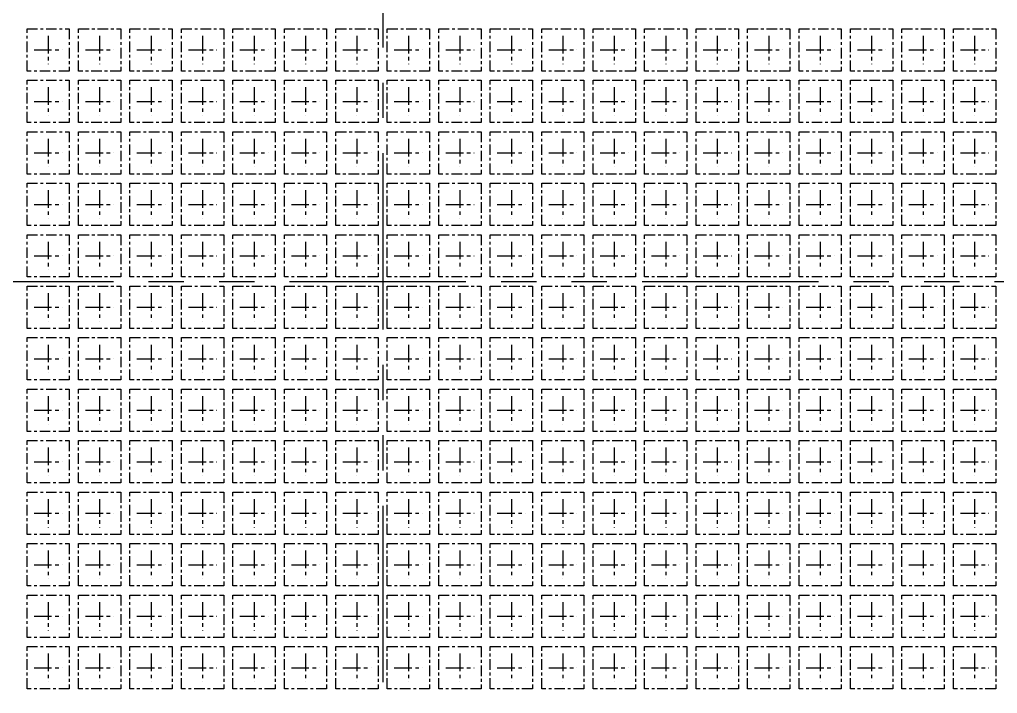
# Model space of a CAD drawing. Extents: x -116 to -15, y -123 to -4.
# Drawn here: x -75.45 to -40.78, y -59.65 to -35.76 of the extents above; entities that cross this region are included whole.
import ezdxf

# ---------------------------------------------------------------- set-up
doc = ezdxf.new("R2010")
doc.units = 0
doc.header["$MEASUREMENT"] = 0
doc.linetypes.add('CENTER', pattern=[2, 1.25, -0.25, 0.25, -0.25])
doc.linetypes.add('PHANTOM2', pattern=[1.25, 0.625, -0.125, 0.125, -0.125, 0.125, -0.125])
doc.layers.add('1D', color=4, linetype='CONTINUOUS')

msp = doc.modelspace()

# ---------------------------------------------------------------- linework, layer by layer
at = {"layer": '1D', "linetype": 'PHANTOM2', "ltscale": 10}
for p, q in [((-62.574, -15.5), (-62.574, -74.6)), ((-90.874, -45.05), (-34.274, -45.05))]:
    msp.add_line(p, q, dxfattribs=at)
at = {"layer": '1D', "linetype": 'CENTER', "ltscale": 0.5}
for p, q in [((-74.436, -36.337), (-74.436, -37.339)), ((-72.611, -36.337), (-72.611, -37.339)), ((-70.786, -36.337), (-70.786, -37.339)), ((-68.961, -36.337), (-68.961, -37.339)), ((-67.136, -36.337), (-67.136, -37.339)), ((-65.311, -36.337), (-65.311, -37.339)), ((-63.486, -36.337), (-63.486, -37.339)), ((-61.661, -36.337), (-61.661, -37.339)), ((-59.836, -36.337), (-59.836, -37.339)), ((-58.011, -36.337), (-58.011, -37.339)), ((-56.186, -36.337), (-56.186, -37.339)), ((-54.361, -36.337), (-54.361, -37.339)), ((-52.536, -36.337), (-52.536, -37.339)), ((-50.711, -36.337), (-50.711, -37.339)), ((-48.886, -36.337), (-48.886, -37.339)), ((-47.061, -36.337), (-47.061, -37.339)), ((-45.236, -36.337), (-45.236, -37.339)), ((-43.411, -36.337), (-43.411, -37.339)), ((-41.586, -36.337), (-41.586, -37.339)), ((-74.937, -36.838), (-73.935, -36.838)), ((-73.112, -36.838), (-72.11, -36.838)), ((-71.287, -36.838), (-70.285, -36.838)), ((-69.462, -36.838), (-68.46, -36.838)), ((-67.637, -36.838), (-66.635, -36.838)), ((-65.812, -36.838), (-64.81, -36.838)), ((-63.987, -36.838), (-62.985, -36.838)), ((-62.162, -36.838), (-61.16, -36.838)), ((-60.337, -36.838), (-59.335, -36.838)), ((-58.512, -36.838), (-57.51, -36.838)), ((-56.687, -36.838), (-55.685, -36.838)), ((-54.862, -36.838), (-53.86, -36.838)), ((-53.037, -36.838), (-52.035, -36.838)), ((-51.212, -36.838), (-50.21, -36.838)), ((-49.387, -36.838), (-48.385, -36.838)), ((-47.562, -36.838), (-46.56, -36.838)), ((-45.737, -36.838), (-44.735, -36.838)), ((-43.912, -36.838), (-42.91, -36.838)), ((-42.087, -36.838), (-41.085, -36.838)), ((-74.436, -38.162), (-74.436, -39.164)), ((-72.611, -38.162), (-72.611, -39.164)), ((-70.786, -38.162), (-70.786, -39.164)), ((-68.961, -38.162), (-68.961, -39.164)), ((-67.136, -38.162), (-67.136, -39.164)), ((-65.311, -38.162), (-65.311, -39.164)), ((-63.486, -38.162), (-63.486, -39.164)), ((-61.661, -38.162), (-61.661, -39.164)), ((-59.836, -38.162), (-59.836, -39.164)), ((-58.011, -38.162), (-58.011, -39.164)), ((-56.186, -38.162), (-56.186, -39.164)), ((-54.361, -38.162), (-54.361, -39.164)), ((-52.536, -38.162), (-52.536, -39.164)), ((-50.711, -38.162), (-50.711, -39.164)), ((-48.886, -38.162), (-48.886, -39.164)), ((-47.061, -38.162), (-47.061, -39.164)), ((-45.236, -38.162), (-45.236, -39.164)), ((-43.411, -38.162), (-43.411, -39.164)), ((-41.586, -38.162), (-41.586, -39.164)), ((-74.937, -38.663), (-73.935, -38.663)), ((-73.112, -38.663), (-72.11, -38.663)), ((-71.287, -38.663), (-70.285, -38.663)), ((-69.462, -38.663), (-68.46, -38.663)), ((-67.637, -38.663), (-66.635, -38.663)), ((-65.812, -38.663), (-64.81, -38.663)), ((-63.987, -38.663), (-62.985, -38.663)), ((-62.162, -38.663), (-61.16, -38.663)), ((-60.337, -38.663), (-59.335, -38.663)), ((-58.512, -38.663), (-57.51, -38.663)), ((-56.687, -38.663), (-55.685, -38.663)), ((-54.862, -38.663), (-53.86, -38.663)), ((-53.037, -38.663), (-52.035, -38.663)), ((-51.212, -38.663), (-50.21, -38.663)), ((-49.387, -38.663), (-48.385, -38.663)), ((-47.562, -38.663), (-46.56, -38.663)), ((-45.737, -38.663), (-44.735, -38.663)), ((-43.912, -38.663), (-42.91, -38.663)), ((-42.087, -38.663), (-41.085, -38.663)), ((-74.436, -39.987), (-74.436, -40.989)), ((-72.611, -39.987), (-72.611, -40.989)), ((-70.786, -39.987), (-70.786, -40.989)), ((-68.961, -39.987), (-68.961, -40.989)), ((-67.136, -39.987), (-67.136, -40.989)), ((-65.311, -39.987), (-65.311, -40.989)), ((-63.486, -39.987), (-63.486, -40.989)), ((-61.661, -39.987), (-61.661, -40.989)), ((-59.836, -39.987), (-59.836, -40.989)), ((-58.011, -39.987), (-58.011, -40.989)), ((-56.186, -39.987), (-56.186, -40.989)), ((-54.361, -39.987), (-54.361, -40.989)), ((-52.536, -39.987), (-52.536, -40.989)), ((-50.711, -39.987), (-50.711, -40.989)), ((-48.886, -39.987), (-48.886, -40.989)), ((-47.061, -39.987), (-47.061, -40.989)), ((-45.236, -39.987), (-45.236, -40.989)), ((-43.411, -39.987), (-43.411, -40.989)), ((-41.586, -39.987), (-41.586, -40.989)), ((-74.937, -40.488), (-73.935, -40.488)), ((-73.112, -40.488), (-72.11, -40.488)), ((-71.287, -40.488), (-70.285, -40.488)), ((-69.462, -40.488), (-68.46, -40.488)), ((-67.637, -40.488), (-66.635, -40.488)), ((-65.812, -40.488), (-64.81, -40.488)), ((-63.987, -40.488), (-62.985, -40.488)), ((-62.162, -40.488), (-61.16, -40.488)), ((-60.337, -40.488), (-59.335, -40.488)), ((-58.512, -40.488), (-57.51, -40.488)), ((-56.687, -40.488), (-55.685, -40.488)), ((-54.862, -40.488), (-53.86, -40.488)), ((-53.037, -40.488), (-52.035, -40.488)), ((-51.212, -40.488), (-50.21, -40.488)), ((-49.387, -40.488), (-48.385, -40.488)), ((-47.562, -40.488), (-46.56, -40.488)), ((-45.737, -40.488), (-44.735, -40.488)), ((-43.912, -40.488), (-42.91, -40.488)), ((-42.087, -40.488), (-41.085, -40.488)), ((-74.436, -41.812), (-74.436, -42.814)), ((-72.611, -41.812), (-72.611, -42.814)), ((-70.786, -41.812), (-70.786, -42.814)), ((-68.961, -41.812), (-68.961, -42.814)), ((-67.136, -41.812), (-67.136, -42.814)), ((-65.311, -41.812), (-65.311, -42.814)), ((-63.486, -41.812), (-63.486, -42.814)), ((-61.661, -41.812), (-61.661, -42.814)), ((-59.836, -41.812), (-59.836, -42.814)), ((-58.011, -41.812), (-58.011, -42.814)), ((-56.186, -41.812), (-56.186, -42.814)), ((-54.361, -41.812), (-54.361, -42.814)), ((-52.536, -41.812), (-52.536, -42.814)), ((-50.711, -41.812), (-50.711, -42.814)), ((-48.886, -41.812), (-48.886, -42.814)), ((-47.061, -41.812), (-47.061, -42.814)), ((-45.236, -41.812), (-45.236, -42.814)), ((-43.411, -41.812), (-43.411, -42.814)), ((-41.586, -41.812), (-41.586, -42.814)), ((-74.937, -42.313), (-73.935, -42.313)), ((-73.112, -42.313), (-72.11, -42.313)), ((-71.287, -42.313), (-70.285, -42.313)), ((-69.462, -42.313), (-68.46, -42.313)), ((-67.637, -42.313), (-66.635, -42.313)), ((-65.812, -42.313), (-64.81, -42.313)), ((-63.987, -42.313), (-62.985, -42.313)), ((-62.162, -42.313), (-61.16, -42.313)), ((-60.337, -42.313), (-59.335, -42.313)), ((-58.512, -42.313), (-57.51, -42.313)), ((-56.687, -42.313), (-55.685, -42.313)), ((-54.862, -42.313), (-53.86, -42.313)), ((-53.037, -42.313), (-52.035, -42.313)), ((-51.212, -42.313), (-50.21, -42.313)), ((-49.387, -42.313), (-48.385, -42.313)), ((-47.562, -42.313), (-46.56, -42.313)), ((-45.737, -42.313), (-44.735, -42.313)), ((-43.912, -42.313), (-42.91, -42.313)), ((-42.087, -42.313), (-41.085, -42.313)), ((-74.436, -43.637), (-74.436, -44.639)), ((-72.611, -43.637), (-72.611, -44.639)), ((-70.786, -43.637), (-70.786, -44.639)), ((-68.961, -43.637), (-68.961, -44.639)), ((-67.136, -43.637), (-67.136, -44.639)), ((-65.311, -43.637), (-65.311, -44.639)), ((-63.486, -43.637), (-63.486, -44.639)), ((-61.661, -43.637), (-61.661, -44.639)), ((-59.836, -43.637), (-59.836, -44.639)), ((-58.011, -43.637), (-58.011, -44.639)), ((-56.186, -43.637), (-56.186, -44.639)), ((-54.361, -43.637), (-54.361, -44.639)), ((-52.536, -43.637), (-52.536, -44.639)), ((-50.711, -43.637), (-50.711, -44.639)), ((-48.886, -43.637), (-48.886, -44.639)), ((-47.061, -43.637), (-47.061, -44.639)), ((-45.236, -43.637), (-45.236, -44.639)), ((-43.411, -43.637), (-43.411, -44.639)), ((-41.586, -43.637), (-41.586, -44.639)), ((-74.937, -44.138), (-73.935, -44.138)), ((-73.112, -44.138), (-72.11, -44.138)), ((-71.287, -44.138), (-70.285, -44.138)), ((-69.462, -44.138), (-68.46, -44.138)), ((-67.637, -44.138), (-66.635, -44.138)), ((-65.812, -44.138), (-64.81, -44.138)), ((-63.987, -44.138), (-62.985, -44.138)), ((-62.162, -44.138), (-61.16, -44.138)), ((-60.337, -44.138), (-59.335, -44.138)), ((-58.512, -44.138), (-57.51, -44.138)), ((-56.687, -44.138), (-55.685, -44.138)), ((-54.862, -44.138), (-53.86, -44.138)), ((-53.037, -44.138), (-52.035, -44.138)), ((-51.212, -44.138), (-50.21, -44.138)), ((-49.387, -44.138), (-48.385, -44.138)), ((-47.562, -44.138), (-46.56, -44.138)), ((-45.737, -44.138), (-44.735, -44.138)), ((-43.912, -44.138), (-42.91, -44.138)), ((-42.087, -44.138), (-41.085, -44.138)), ((-74.436, -45.462), (-74.436, -46.464)), ((-72.611, -45.462), (-72.611, -46.464)), ((-70.786, -45.462), (-70.786, -46.464)), ((-68.961, -45.462), (-68.961, -46.464)), ((-67.136, -45.462), (-67.136, -46.464)), ((-65.311, -45.462), (-65.311, -46.464)), ((-63.486, -45.462), (-63.486, -46.464)), ((-61.661, -45.462), (-61.661, -46.464)), ((-59.836, -45.462), (-59.836, -46.464)), ((-58.011, -45.462), (-58.011, -46.464)), ((-56.186, -45.462), (-56.186, -46.464)), ((-54.361, -45.462), (-54.361, -46.464)), ((-52.536, -45.462), (-52.536, -46.464)), ((-50.711, -45.462), (-50.711, -46.464)), ((-48.886, -45.462), (-48.886, -46.464)), ((-47.061, -45.462), (-47.061, -46.464)), ((-45.236, -45.462), (-45.236, -46.464)), ((-43.411, -45.462), (-43.411, -46.464)), ((-41.586, -45.462), (-41.586, -46.464)), ((-74.937, -45.963), (-73.935, -45.963)), ((-73.112, -45.963), (-72.11, -45.963)), ((-71.287, -45.963), (-70.285, -45.963)), ((-69.462, -45.963), (-68.46, -45.963)), ((-67.637, -45.963), (-66.635, -45.963)), ((-65.812, -45.963), (-64.81, -45.963)), ((-63.987, -45.963), (-62.985, -45.963)), ((-62.162, -45.963), (-61.16, -45.963)), ((-60.337, -45.963), (-59.335, -45.963)), ((-58.512, -45.963), (-57.51, -45.963)), ((-56.687, -45.963), (-55.685, -45.963)), ((-54.862, -45.963), (-53.86, -45.963)), ((-53.037, -45.963), (-52.035, -45.963)), ((-51.212, -45.963), (-50.21, -45.963)), ((-49.387, -45.963), (-48.385, -45.963)), ((-47.562, -45.963), (-46.56, -45.963)), ((-45.737, -45.963), (-44.735, -45.963)), ((-43.912, -45.963), (-42.91, -45.963)), ((-42.087, -45.963), (-41.085, -45.963)), ((-74.436, -47.287), (-74.436, -48.289)), ((-72.611, -47.287), (-72.611, -48.289)), ((-70.786, -47.287), (-70.786, -48.289)), ((-68.961, -47.287), (-68.961, -48.289)), ((-67.136, -47.287), (-67.136, -48.289)), ((-65.311, -47.287), (-65.311, -48.289)), ((-63.486, -47.287), (-63.486, -48.289)), ((-61.661, -47.287), (-61.661, -48.289)), ((-59.836, -47.287), (-59.836, -48.289)), ((-58.011, -47.287), (-58.011, -48.289)), ((-56.186, -47.287), (-56.186, -48.289)), ((-54.361, -47.287), (-54.361, -48.289)), ((-52.536, -47.287), (-52.536, -48.289)), ((-50.711, -47.287), (-50.711, -48.289)), ((-48.886, -47.287), (-48.886, -48.289)), ((-47.061, -47.287), (-47.061, -48.289)), ((-45.236, -47.287), (-45.236, -48.289)), ((-43.411, -47.287), (-43.411, -48.289)), ((-41.586, -47.287), (-41.586, -48.289)), ((-74.937, -47.788), (-73.935, -47.788)), ((-73.112, -47.788), (-72.11, -47.788)), ((-71.287, -47.788), (-70.285, -47.788)), ((-69.462, -47.788), (-68.46, -47.788)), ((-67.637, -47.788), (-66.635, -47.788)), ((-65.812, -47.788), (-64.81, -47.788)), ((-63.987, -47.788), (-62.985, -47.788)), ((-62.162, -47.788), (-61.16, -47.788)), ((-60.337, -47.788), (-59.335, -47.788)), ((-58.512, -47.788), (-57.51, -47.788)), ((-56.687, -47.788), (-55.685, -47.788)), ((-54.862, -47.788), (-53.86, -47.788)), ((-53.037, -47.788), (-52.035, -47.788)), ((-51.212, -47.788), (-50.21, -47.788)), ((-49.387, -47.788), (-48.385, -47.788)), ((-47.562, -47.788), (-46.56, -47.788)), ((-45.737, -47.788), (-44.735, -47.788)), ((-43.912, -47.788), (-42.91, -47.788)), ((-42.087, -47.788), (-41.085, -47.788)), ((-74.436, -49.112), (-74.436, -50.114)), ((-72.611, -49.112), (-72.611, -50.114)), ((-70.786, -49.112), (-70.786, -50.114)), ((-68.961, -49.112), (-68.961, -50.114)), ((-67.136, -49.112), (-67.136, -50.114)), ((-65.311, -49.112), (-65.311, -50.114)), ((-63.486, -49.112), (-63.486, -50.114)), ((-61.661, -49.112), (-61.661, -50.114)), ((-59.836, -49.112), (-59.836, -50.114)), ((-58.011, -49.112), (-58.011, -50.114)), ((-56.186, -49.112), (-56.186, -50.114)), ((-54.361, -49.112), (-54.361, -50.114)), ((-52.536, -49.112), (-52.536, -50.114)), ((-50.711, -49.112), (-50.711, -50.114)), ((-48.886, -49.112), (-48.886, -50.114)), ((-47.061, -49.112), (-47.061, -50.114)), ((-45.236, -49.112), (-45.236, -50.114)), ((-43.411, -49.112), (-43.411, -50.114)), ((-41.586, -49.112), (-41.586, -50.114)), ((-74.937, -49.613), (-73.935, -49.613)), ((-73.112, -49.613), (-72.11, -49.613)), ((-71.287, -49.613), (-70.285, -49.613)), ((-69.462, -49.613), (-68.46, -49.613)), ((-67.637, -49.613), (-66.635, -49.613)), ((-65.812, -49.613), (-64.81, -49.613)), ((-63.987, -49.613), (-62.985, -49.613)), ((-62.162, -49.613), (-61.16, -49.613)), ((-60.337, -49.613), (-59.335, -49.613)), ((-58.512, -49.613), (-57.51, -49.613)), ((-56.687, -49.613), (-55.685, -49.613)), ((-54.862, -49.613), (-53.86, -49.613)), ((-53.037, -49.613), (-52.035, -49.613)), ((-51.212, -49.613), (-50.21, -49.613)), ((-49.387, -49.613), (-48.385, -49.613)), ((-47.562, -49.613), (-46.56, -49.613)), ((-45.737, -49.613), (-44.735, -49.613)), ((-43.912, -49.613), (-42.91, -49.613)), ((-42.087, -49.613), (-41.085, -49.613)), ((-74.436, -50.937), (-74.436, -51.939)), ((-72.611, -50.937), (-72.611, -51.939)), ((-70.786, -50.937), (-70.786, -51.939)), ((-68.961, -50.937), (-68.961, -51.939)), ((-67.136, -50.937), (-67.136, -51.939)), ((-65.311, -50.937), (-65.311, -51.939)), ((-63.486, -50.937), (-63.486, -51.939)), ((-61.661, -50.937), (-61.661, -51.939)), ((-59.836, -50.937), (-59.836, -51.939)), ((-58.011, -50.937), (-58.011, -51.939)), ((-56.186, -50.937), (-56.186, -51.939)), ((-54.361, -50.937), (-54.361, -51.939)), ((-52.536, -50.937), (-52.536, -51.939)), ((-50.711, -50.937), (-50.711, -51.939)), ((-48.886, -50.937), (-48.886, -51.939)), ((-47.061, -50.937), (-47.061, -51.939)), ((-45.236, -50.937), (-45.236, -51.939)), ((-43.411, -50.937), (-43.411, -51.939)), ((-41.586, -50.937), (-41.586, -51.939)), ((-74.937, -51.438), (-73.935, -51.438)), ((-73.112, -51.438), (-72.11, -51.438)), ((-71.287, -51.438), (-70.285, -51.438)), ((-69.462, -51.438), (-68.46, -51.438)), ((-67.637, -51.438), (-66.635, -51.438)), ((-65.812, -51.438), (-64.81, -51.438)), ((-63.987, -51.438), (-62.985, -51.438)), ((-62.162, -51.438), (-61.16, -51.438)), ((-60.337, -51.438), (-59.335, -51.438)), ((-58.512, -51.438), (-57.51, -51.438)), ((-56.687, -51.438), (-55.685, -51.438)), ((-54.862, -51.438), (-53.86, -51.438)), ((-53.037, -51.438), (-52.035, -51.438)), ((-51.212, -51.438), (-50.21, -51.438)), ((-49.387, -51.438), (-48.385, -51.438)), ((-47.562, -51.438), (-46.56, -51.438)), ((-45.737, -51.438), (-44.735, -51.438)), ((-43.912, -51.438), (-42.91, -51.438)), ((-42.087, -51.438), (-41.085, -51.438)), ((-74.436, -52.762), (-74.436, -53.764)), ((-72.611, -52.762), (-72.611, -53.764)), ((-70.786, -52.762), (-70.786, -53.764)), ((-68.961, -52.762), (-68.961, -53.764)), ((-67.136, -52.762), (-67.136, -53.764)), ((-65.311, -52.762), (-65.311, -53.764)), ((-63.486, -52.762), (-63.486, -53.764)), ((-61.661, -52.762), (-61.661, -53.764)), ((-59.836, -52.762), (-59.836, -53.764)), ((-58.011, -52.762), (-58.011, -53.764)), ((-56.186, -52.762), (-56.186, -53.764)), ((-54.361, -52.762), (-54.361, -53.764)), ((-52.536, -52.762), (-52.536, -53.764)), ((-50.711, -52.762), (-50.711, -53.764)), ((-48.886, -52.762), (-48.886, -53.764)), ((-47.061, -52.762), (-47.061, -53.764)), ((-45.236, -52.762), (-45.236, -53.764)), ((-43.411, -52.762), (-43.411, -53.764)), ((-41.586, -52.762), (-41.586, -53.764)), ((-74.937, -53.263), (-73.935, -53.263)), ((-73.112, -53.263), (-72.11, -53.263)), ((-71.287, -53.263), (-70.285, -53.263)), ((-69.462, -53.263), (-68.46, -53.263)), ((-67.637, -53.263), (-66.635, -53.263)), ((-65.812, -53.263), (-64.81, -53.263)), ((-63.987, -53.263), (-62.985, -53.263)), ((-62.162, -53.263), (-61.16, -53.263)), ((-60.337, -53.263), (-59.335, -53.263)), ((-58.512, -53.263), (-57.51, -53.263)), ((-56.687, -53.263), (-55.685, -53.263)), ((-54.862, -53.263), (-53.86, -53.263)), ((-53.037, -53.263), (-52.035, -53.263)), ((-51.212, -53.263), (-50.21, -53.263)), ((-49.387, -53.263), (-48.385, -53.263)), ((-47.562, -53.263), (-46.56, -53.263)), ((-45.737, -53.263), (-44.735, -53.263)), ((-43.912, -53.263), (-42.91, -53.263)), ((-42.087, -53.263), (-41.085, -53.263)), ((-74.436, -54.587), (-74.436, -55.589)), ((-72.611, -54.587), (-72.611, -55.589)), ((-70.786, -54.587), (-70.786, -55.589)), ((-68.961, -54.587), (-68.961, -55.589)), ((-67.136, -54.587), (-67.136, -55.589)), ((-65.311, -54.587), (-65.311, -55.589)), ((-63.486, -54.587), (-63.486, -55.589)), ((-61.661, -54.587), (-61.661, -55.589)), ((-59.836, -54.587), (-59.836, -55.589)), ((-58.011, -54.587), (-58.011, -55.589)), ((-56.186, -54.587), (-56.186, -55.589)), ((-54.361, -54.587), (-54.361, -55.589)), ((-52.536, -54.587), (-52.536, -55.589)), ((-50.711, -54.587), (-50.711, -55.589)), ((-48.886, -54.587), (-48.886, -55.589)), ((-47.061, -54.587), (-47.061, -55.589)), ((-45.236, -54.587), (-45.236, -55.589)), ((-43.411, -54.587), (-43.411, -55.589)), ((-41.586, -54.587), (-41.586, -55.589)), ((-74.937, -55.088), (-73.935, -55.088)), ((-73.112, -55.088), (-72.11, -55.088)), ((-71.287, -55.088), (-70.285, -55.088)), ((-69.462, -55.088), (-68.46, -55.088)), ((-67.637, -55.088), (-66.635, -55.088)), ((-65.812, -55.088), (-64.81, -55.088)), ((-63.987, -55.088), (-62.985, -55.088)), ((-62.162, -55.088), (-61.16, -55.088)), ((-60.337, -55.088), (-59.335, -55.088)), ((-58.512, -55.088), (-57.51, -55.088)), ((-56.687, -55.088), (-55.685, -55.088)), ((-54.862, -55.088), (-53.86, -55.088)), ((-53.037, -55.088), (-52.035, -55.088)), ((-51.212, -55.088), (-50.21, -55.088)), ((-49.387, -55.088), (-48.385, -55.088)), ((-47.562, -55.088), (-46.56, -55.088)), ((-45.737, -55.088), (-44.735, -55.088)), ((-43.912, -55.088), (-42.91, -55.088)), ((-42.087, -55.088), (-41.085, -55.088)), ((-74.436, -56.412), (-74.436, -57.414)), ((-72.611, -56.412), (-72.611, -57.414)), ((-70.786, -56.412), (-70.786, -57.414)), ((-68.961, -56.412), (-68.961, -57.414)), ((-67.136, -56.412), (-67.136, -57.414)), ((-65.311, -56.412), (-65.311, -57.414)), ((-63.486, -56.412), (-63.486, -57.414)), ((-61.661, -56.412), (-61.661, -57.414)), ((-59.836, -56.412), (-59.836, -57.414)), ((-58.011, -56.412), (-58.011, -57.414)), ((-56.186, -56.412), (-56.186, -57.414)), ((-54.361, -56.412), (-54.361, -57.414)), ((-52.536, -56.412), (-52.536, -57.414)), ((-50.711, -56.412), (-50.711, -57.414)), ((-48.886, -56.412), (-48.886, -57.414)), ((-47.061, -56.412), (-47.061, -57.414)), ((-45.236, -56.412), (-45.236, -57.414)), ((-43.411, -56.412), (-43.411, -57.414)), ((-41.586, -56.412), (-41.586, -57.414)), ((-74.937, -56.913), (-73.935, -56.913)), ((-73.112, -56.913), (-72.11, -56.913)), ((-71.287, -56.913), (-70.285, -56.913)), ((-69.462, -56.913), (-68.46, -56.913)), ((-67.637, -56.913), (-66.635, -56.913)), ((-65.812, -56.913), (-64.81, -56.913)), ((-63.987, -56.913), (-62.985, -56.913)), ((-62.162, -56.913), (-61.16, -56.913)), ((-60.337, -56.913), (-59.335, -56.913)), ((-58.512, -56.913), (-57.51, -56.913)), ((-56.687, -56.913), (-55.685, -56.913)), ((-54.862, -56.913), (-53.86, -56.913)), ((-53.037, -56.913), (-52.035, -56.913)), ((-51.212, -56.913), (-50.21, -56.913)), ((-49.387, -56.913), (-48.385, -56.913)), ((-47.562, -56.913), (-46.56, -56.913)), ((-45.737, -56.913), (-44.735, -56.913)), ((-43.912, -56.913), (-42.91, -56.913)), ((-42.087, -56.913), (-41.085, -56.913)), ((-74.436, -58.237), (-74.436, -59.239)), ((-72.611, -58.237), (-72.611, -59.239)), ((-70.786, -58.237), (-70.786, -59.239)), ((-68.961, -58.237), (-68.961, -59.239)), ((-67.136, -58.237), (-67.136, -59.239)), ((-65.311, -58.237), (-65.311, -59.239)), ((-63.486, -58.237), (-63.486, -59.239)), ((-61.661, -58.237), (-61.661, -59.239)), ((-59.836, -58.237), (-59.836, -59.239)), ((-58.011, -58.237), (-58.011, -59.239)), ((-56.186, -58.237), (-56.186, -59.239)), ((-54.361, -58.237), (-54.361, -59.239)), ((-52.536, -58.237), (-52.536, -59.239)), ((-50.711, -58.237), (-50.711, -59.239)), ((-48.886, -58.237), (-48.886, -59.239)), ((-47.061, -58.237), (-47.061, -59.239)), ((-45.236, -58.237), (-45.236, -59.239)), ((-43.411, -58.237), (-43.411, -59.239)), ((-41.586, -58.237), (-41.586, -59.239)), ((-74.937, -58.738), (-73.935, -58.738)), ((-73.112, -58.738), (-72.11, -58.738)), ((-71.287, -58.738), (-70.285, -58.738)), ((-69.462, -58.738), (-68.46, -58.738)), ((-67.637, -58.738), (-66.635, -58.738)), ((-65.812, -58.738), (-64.81, -58.738)), ((-63.987, -58.738), (-62.985, -58.738)), ((-62.162, -58.738), (-61.16, -58.738)), ((-60.337, -58.738), (-59.335, -58.738)), ((-58.512, -58.738), (-57.51, -58.738)), ((-56.687, -58.738), (-55.685, -58.738)), ((-54.862, -58.738), (-53.86, -58.738)), ((-53.037, -58.738), (-52.035, -58.738)), ((-51.212, -58.738), (-50.21, -58.738)), ((-49.387, -58.738), (-48.385, -58.738)), ((-47.562, -58.738), (-46.56, -58.738)), ((-45.737, -58.738), (-44.735, -58.738)), ((-43.912, -58.738), (-42.91, -58.738)), ((-42.087, -58.738), (-41.085, -58.738))]:
    msp.add_line(p, q, dxfattribs=at)
at = {"layer": '1D', "color": 2, "linetype": 'CENTER', "ltscale": 0.3}
for points in [[(-75.186, -36.088), (-73.686, -36.088), (-73.686, -37.588), (-75.186, -37.588)], [(-73.361, -36.088), (-71.861, -36.088), (-71.861, -37.588), (-73.361, -37.588)], [(-71.536, -36.088), (-70.036, -36.088), (-70.036, -37.588), (-71.536, -37.588)], [(-69.711, -36.088), (-68.211, -36.088), (-68.211, -37.588), (-69.711, -37.588)], [(-67.886, -36.088), (-66.386, -36.088), (-66.386, -37.588), (-67.886, -37.588)], [(-66.061, -36.088), (-64.561, -36.088), (-64.561, -37.588), (-66.061, -37.588)], [(-64.236, -36.088), (-62.736, -36.088), (-62.736, -37.588), (-64.236, -37.588)], [(-62.411, -36.088), (-60.911, -36.088), (-60.911, -37.588), (-62.411, -37.588)], [(-60.586, -36.088), (-59.086, -36.088), (-59.086, -37.588), (-60.586, -37.588)], [(-58.761, -36.088), (-57.261, -36.088), (-57.261, -37.588), (-58.761, -37.588)], [(-56.936, -36.088), (-55.436, -36.088), (-55.436, -37.588), (-56.936, -37.588)], [(-55.111, -36.088), (-53.611, -36.088), (-53.611, -37.588), (-55.111, -37.588)], [(-53.286, -36.088), (-51.786, -36.088), (-51.786, -37.588), (-53.286, -37.588)], [(-51.461, -36.088), (-49.961, -36.088), (-49.961, -37.588), (-51.461, -37.588)], [(-49.636, -36.088), (-48.136, -36.088), (-48.136, -37.588), (-49.636, -37.588)], [(-47.811, -36.088), (-46.311, -36.088), (-46.311, -37.588), (-47.811, -37.588)], [(-45.986, -36.088), (-44.486, -36.088), (-44.486, -37.588), (-45.986, -37.588)], [(-44.161, -36.088), (-42.661, -36.088), (-42.661, -37.588), (-44.161, -37.588)], [(-42.336, -36.088), (-40.836, -36.088), (-40.836, -37.588), (-42.336, -37.588)], [(-75.186, -37.913), (-73.686, -37.913), (-73.686, -39.413), (-75.186, -39.413)], [(-73.361, -37.913), (-71.861, -37.913), (-71.861, -39.413), (-73.361, -39.413)], [(-71.536, -37.913), (-70.036, -37.913), (-70.036, -39.413), (-71.536, -39.413)], [(-69.711, -37.913), (-68.211, -37.913), (-68.211, -39.413), (-69.711, -39.413)], [(-67.886, -37.913), (-66.386, -37.913), (-66.386, -39.413), (-67.886, -39.413)], [(-66.061, -37.913), (-64.561, -37.913), (-64.561, -39.413), (-66.061, -39.413)], [(-64.236, -37.913), (-62.736, -37.913), (-62.736, -39.413), (-64.236, -39.413)], [(-62.411, -37.913), (-60.911, -37.913), (-60.911, -39.413), (-62.411, -39.413)], [(-60.586, -37.913), (-59.086, -37.913), (-59.086, -39.413), (-60.586, -39.413)], [(-58.761, -37.913), (-57.261, -37.913), (-57.261, -39.413), (-58.761, -39.413)], [(-56.936, -37.913), (-55.436, -37.913), (-55.436, -39.413), (-56.936, -39.413)], [(-55.111, -37.913), (-53.611, -37.913), (-53.611, -39.413), (-55.111, -39.413)], [(-53.286, -37.913), (-51.786, -37.913), (-51.786, -39.413), (-53.286, -39.413)], [(-51.461, -37.913), (-49.961, -37.913), (-49.961, -39.413), (-51.461, -39.413)], [(-49.636, -37.913), (-48.136, -37.913), (-48.136, -39.413), (-49.636, -39.413)], [(-47.811, -37.913), (-46.311, -37.913), (-46.311, -39.413), (-47.811, -39.413)], [(-45.986, -37.913), (-44.486, -37.913), (-44.486, -39.413), (-45.986, -39.413)], [(-44.161, -37.913), (-42.661, -37.913), (-42.661, -39.413), (-44.161, -39.413)], [(-42.336, -37.913), (-40.836, -37.913), (-40.836, -39.413), (-42.336, -39.413)], [(-75.186, -39.738), (-73.686, -39.738), (-73.686, -41.238), (-75.186, -41.238)], [(-73.361, -39.738), (-71.861, -39.738), (-71.861, -41.238), (-73.361, -41.238)], [(-71.536, -39.738), (-70.036, -39.738), (-70.036, -41.238), (-71.536, -41.238)], [(-69.711, -39.738), (-68.211, -39.738), (-68.211, -41.238), (-69.711, -41.238)], [(-67.886, -39.738), (-66.386, -39.738), (-66.386, -41.238), (-67.886, -41.238)], [(-66.061, -39.738), (-64.561, -39.738), (-64.561, -41.238), (-66.061, -41.238)], [(-64.236, -39.738), (-62.736, -39.738), (-62.736, -41.238), (-64.236, -41.238)], [(-62.411, -39.738), (-60.911, -39.738), (-60.911, -41.238), (-62.411, -41.238)], [(-60.586, -39.738), (-59.086, -39.738), (-59.086, -41.238), (-60.586, -41.238)], [(-58.761, -39.738), (-57.261, -39.738), (-57.261, -41.238), (-58.761, -41.238)], [(-56.936, -39.738), (-55.436, -39.738), (-55.436, -41.238), (-56.936, -41.238)], [(-55.111, -39.738), (-53.611, -39.738), (-53.611, -41.238), (-55.111, -41.238)], [(-53.286, -39.738), (-51.786, -39.738), (-51.786, -41.238), (-53.286, -41.238)], [(-51.461, -39.738), (-49.961, -39.738), (-49.961, -41.238), (-51.461, -41.238)], [(-49.636, -39.738), (-48.136, -39.738), (-48.136, -41.238), (-49.636, -41.238)], [(-47.811, -39.738), (-46.311, -39.738), (-46.311, -41.238), (-47.811, -41.238)], [(-45.986, -39.738), (-44.486, -39.738), (-44.486, -41.238), (-45.986, -41.238)], [(-44.161, -39.738), (-42.661, -39.738), (-42.661, -41.238), (-44.161, -41.238)], [(-42.336, -39.738), (-40.836, -39.738), (-40.836, -41.238), (-42.336, -41.238)], [(-75.186, -41.563), (-73.686, -41.563), (-73.686, -43.063), (-75.186, -43.063)], [(-73.361, -41.563), (-71.861, -41.563), (-71.861, -43.063), (-73.361, -43.063)], [(-71.536, -41.563), (-70.036, -41.563), (-70.036, -43.063), (-71.536, -43.063)], [(-69.711, -41.563), (-68.211, -41.563), (-68.211, -43.063), (-69.711, -43.063)], [(-67.886, -41.563), (-66.386, -41.563), (-66.386, -43.063), (-67.886, -43.063)], [(-66.061, -41.563), (-64.561, -41.563), (-64.561, -43.063), (-66.061, -43.063)], [(-64.236, -41.563), (-62.736, -41.563), (-62.736, -43.063), (-64.236, -43.063)], [(-62.411, -41.563), (-60.911, -41.563), (-60.911, -43.063), (-62.411, -43.063)], [(-60.586, -41.563), (-59.086, -41.563), (-59.086, -43.063), (-60.586, -43.063)], [(-58.761, -41.563), (-57.261, -41.563), (-57.261, -43.063), (-58.761, -43.063)], [(-56.936, -41.563), (-55.436, -41.563), (-55.436, -43.063), (-56.936, -43.063)], [(-55.111, -41.563), (-53.611, -41.563), (-53.611, -43.063), (-55.111, -43.063)], [(-53.286, -41.563), (-51.786, -41.563), (-51.786, -43.063), (-53.286, -43.063)], [(-51.461, -41.563), (-49.961, -41.563), (-49.961, -43.063), (-51.461, -43.063)], [(-49.636, -41.563), (-48.136, -41.563), (-48.136, -43.063), (-49.636, -43.063)], [(-47.811, -41.563), (-46.311, -41.563), (-46.311, -43.063), (-47.811, -43.063)], [(-45.986, -41.563), (-44.486, -41.563), (-44.486, -43.063), (-45.986, -43.063)], [(-44.161, -41.563), (-42.661, -41.563), (-42.661, -43.063), (-44.161, -43.063)], [(-42.336, -41.563), (-40.836, -41.563), (-40.836, -43.063), (-42.336, -43.063)], [(-75.186, -43.388), (-73.686, -43.388), (-73.686, -44.888), (-75.186, -44.888)], [(-73.361, -43.388), (-71.861, -43.388), (-71.861, -44.888), (-73.361, -44.888)], [(-71.536, -43.388), (-70.036, -43.388), (-70.036, -44.888), (-71.536, -44.888)], [(-69.711, -43.388), (-68.211, -43.388), (-68.211, -44.888), (-69.711, -44.888)], [(-67.886, -43.388), (-66.386, -43.388), (-66.386, -44.888), (-67.886, -44.888)], [(-66.061, -43.388), (-64.561, -43.388), (-64.561, -44.888), (-66.061, -44.888)], [(-64.236, -43.388), (-62.736, -43.388), (-62.736, -44.888), (-64.236, -44.888)], [(-62.411, -43.388), (-60.911, -43.388), (-60.911, -44.888), (-62.411, -44.888)], [(-60.586, -43.388), (-59.086, -43.388), (-59.086, -44.888), (-60.586, -44.888)], [(-58.761, -43.388), (-57.261, -43.388), (-57.261, -44.888), (-58.761, -44.888)], [(-56.936, -43.388), (-55.436, -43.388), (-55.436, -44.888), (-56.936, -44.888)], [(-55.111, -43.388), (-53.611, -43.388), (-53.611, -44.888), (-55.111, -44.888)], [(-53.286, -43.388), (-51.786, -43.388), (-51.786, -44.888), (-53.286, -44.888)], [(-51.461, -43.388), (-49.961, -43.388), (-49.961, -44.888), (-51.461, -44.888)], [(-49.636, -43.388), (-48.136, -43.388), (-48.136, -44.888), (-49.636, -44.888)], [(-47.811, -43.388), (-46.311, -43.388), (-46.311, -44.888), (-47.811, -44.888)], [(-45.986, -43.388), (-44.486, -43.388), (-44.486, -44.888), (-45.986, -44.888)], [(-44.161, -43.388), (-42.661, -43.388), (-42.661, -44.888), (-44.161, -44.888)], [(-42.336, -43.388), (-40.836, -43.388), (-40.836, -44.888), (-42.336, -44.888)], [(-75.186, -45.213), (-73.686, -45.213), (-73.686, -46.713), (-75.186, -46.713)], [(-73.361, -45.213), (-71.861, -45.213), (-71.861, -46.713), (-73.361, -46.713)], [(-71.536, -45.213), (-70.036, -45.213), (-70.036, -46.713), (-71.536, -46.713)], [(-69.711, -45.213), (-68.211, -45.213), (-68.211, -46.713), (-69.711, -46.713)], [(-67.886, -45.213), (-66.386, -45.213), (-66.386, -46.713), (-67.886, -46.713)], [(-66.061, -45.213), (-64.561, -45.213), (-64.561, -46.713), (-66.061, -46.713)], [(-64.236, -45.213), (-62.736, -45.213), (-62.736, -46.713), (-64.236, -46.713)], [(-62.411, -45.213), (-60.911, -45.213), (-60.911, -46.713), (-62.411, -46.713)], [(-60.586, -45.213), (-59.086, -45.213), (-59.086, -46.713), (-60.586, -46.713)], [(-58.761, -45.213), (-57.261, -45.213), (-57.261, -46.713), (-58.761, -46.713)], [(-56.936, -45.213), (-55.436, -45.213), (-55.436, -46.713), (-56.936, -46.713)], [(-55.111, -45.213), (-53.611, -45.213), (-53.611, -46.713), (-55.111, -46.713)], [(-53.286, -45.213), (-51.786, -45.213), (-51.786, -46.713), (-53.286, -46.713)], [(-51.461, -45.213), (-49.961, -45.213), (-49.961, -46.713), (-51.461, -46.713)], [(-49.636, -45.213), (-48.136, -45.213), (-48.136, -46.713), (-49.636, -46.713)], [(-47.811, -45.213), (-46.311, -45.213), (-46.311, -46.713), (-47.811, -46.713)], [(-45.986, -45.213), (-44.486, -45.213), (-44.486, -46.713), (-45.986, -46.713)], [(-44.161, -45.213), (-42.661, -45.213), (-42.661, -46.713), (-44.161, -46.713)], [(-42.336, -45.213), (-40.836, -45.213), (-40.836, -46.713), (-42.336, -46.713)], [(-75.186, -47.038), (-73.686, -47.038), (-73.686, -48.538), (-75.186, -48.538)], [(-73.361, -47.038), (-71.861, -47.038), (-71.861, -48.538), (-73.361, -48.538)], [(-71.536, -47.038), (-70.036, -47.038), (-70.036, -48.538), (-71.536, -48.538)], [(-69.711, -47.038), (-68.211, -47.038), (-68.211, -48.538), (-69.711, -48.538)], [(-67.886, -47.038), (-66.386, -47.038), (-66.386, -48.538), (-67.886, -48.538)], [(-66.061, -47.038), (-64.561, -47.038), (-64.561, -48.538), (-66.061, -48.538)], [(-64.236, -47.038), (-62.736, -47.038), (-62.736, -48.538), (-64.236, -48.538)], [(-62.411, -47.038), (-60.911, -47.038), (-60.911, -48.538), (-62.411, -48.538)], [(-60.586, -47.038), (-59.086, -47.038), (-59.086, -48.538), (-60.586, -48.538)], [(-58.761, -47.038), (-57.261, -47.038), (-57.261, -48.538), (-58.761, -48.538)], [(-56.936, -47.038), (-55.436, -47.038), (-55.436, -48.538), (-56.936, -48.538)], [(-55.111, -47.038), (-53.611, -47.038), (-53.611, -48.538), (-55.111, -48.538)], [(-53.286, -47.038), (-51.786, -47.038), (-51.786, -48.538), (-53.286, -48.538)], [(-51.461, -47.038), (-49.961, -47.038), (-49.961, -48.538), (-51.461, -48.538)], [(-49.636, -47.038), (-48.136, -47.038), (-48.136, -48.538), (-49.636, -48.538)], [(-47.811, -47.038), (-46.311, -47.038), (-46.311, -48.538), (-47.811, -48.538)], [(-45.986, -47.038), (-44.486, -47.038), (-44.486, -48.538), (-45.986, -48.538)], [(-44.161, -47.038), (-42.661, -47.038), (-42.661, -48.538), (-44.161, -48.538)], [(-42.336, -47.038), (-40.836, -47.038), (-40.836, -48.538), (-42.336, -48.538)], [(-75.186, -48.863), (-73.686, -48.863), (-73.686, -50.363), (-75.186, -50.363)], [(-73.361, -48.863), (-71.861, -48.863), (-71.861, -50.363), (-73.361, -50.363)], [(-71.536, -48.863), (-70.036, -48.863), (-70.036, -50.363), (-71.536, -50.363)], [(-69.711, -48.863), (-68.211, -48.863), (-68.211, -50.363), (-69.711, -50.363)], [(-67.886, -48.863), (-66.386, -48.863), (-66.386, -50.363), (-67.886, -50.363)], [(-66.061, -48.863), (-64.561, -48.863), (-64.561, -50.363), (-66.061, -50.363)], [(-64.236, -48.863), (-62.736, -48.863), (-62.736, -50.363), (-64.236, -50.363)], [(-62.411, -48.863), (-60.911, -48.863), (-60.911, -50.363), (-62.411, -50.363)], [(-60.586, -48.863), (-59.086, -48.863), (-59.086, -50.363), (-60.586, -50.363)], [(-58.761, -48.863), (-57.261, -48.863), (-57.261, -50.363), (-58.761, -50.363)], [(-56.936, -48.863), (-55.436, -48.863), (-55.436, -50.363), (-56.936, -50.363)], [(-55.111, -48.863), (-53.611, -48.863), (-53.611, -50.363), (-55.111, -50.363)], [(-53.286, -48.863), (-51.786, -48.863), (-51.786, -50.363), (-53.286, -50.363)], [(-51.461, -48.863), (-49.961, -48.863), (-49.961, -50.363), (-51.461, -50.363)], [(-49.636, -48.863), (-48.136, -48.863), (-48.136, -50.363), (-49.636, -50.363)], [(-47.811, -48.863), (-46.311, -48.863), (-46.311, -50.363), (-47.811, -50.363)], [(-45.986, -48.863), (-44.486, -48.863), (-44.486, -50.363), (-45.986, -50.363)], [(-44.161, -48.863), (-42.661, -48.863), (-42.661, -50.363), (-44.161, -50.363)], [(-42.336, -48.863), (-40.836, -48.863), (-40.836, -50.363), (-42.336, -50.363)], [(-75.186, -50.688), (-73.686, -50.688), (-73.686, -52.188), (-75.186, -52.188)], [(-73.361, -50.688), (-71.861, -50.688), (-71.861, -52.188), (-73.361, -52.188)], [(-71.536, -50.688), (-70.036, -50.688), (-70.036, -52.188), (-71.536, -52.188)], [(-69.711, -50.688), (-68.211, -50.688), (-68.211, -52.188), (-69.711, -52.188)], [(-67.886, -50.688), (-66.386, -50.688), (-66.386, -52.188), (-67.886, -52.188)], [(-66.061, -50.688), (-64.561, -50.688), (-64.561, -52.188), (-66.061, -52.188)], [(-64.236, -50.688), (-62.736, -50.688), (-62.736, -52.188), (-64.236, -52.188)], [(-62.411, -50.688), (-60.911, -50.688), (-60.911, -52.188), (-62.411, -52.188)], [(-60.586, -50.688), (-59.086, -50.688), (-59.086, -52.188), (-60.586, -52.188)], [(-58.761, -50.688), (-57.261, -50.688), (-57.261, -52.188), (-58.761, -52.188)], [(-56.936, -50.688), (-55.436, -50.688), (-55.436, -52.188), (-56.936, -52.188)], [(-55.111, -50.688), (-53.611, -50.688), (-53.611, -52.188), (-55.111, -52.188)], [(-53.286, -50.688), (-51.786, -50.688), (-51.786, -52.188), (-53.286, -52.188)], [(-51.461, -50.688), (-49.961, -50.688), (-49.961, -52.188), (-51.461, -52.188)], [(-49.636, -50.688), (-48.136, -50.688), (-48.136, -52.188), (-49.636, -52.188)], [(-47.811, -50.688), (-46.311, -50.688), (-46.311, -52.188), (-47.811, -52.188)], [(-45.986, -50.688), (-44.486, -50.688), (-44.486, -52.188), (-45.986, -52.188)], [(-44.161, -50.688), (-42.661, -50.688), (-42.661, -52.188), (-44.161, -52.188)], [(-42.336, -50.688), (-40.836, -50.688), (-40.836, -52.188), (-42.336, -52.188)], [(-75.186, -52.513), (-73.686, -52.513), (-73.686, -54.013), (-75.186, -54.013)], [(-73.361, -52.513), (-71.861, -52.513), (-71.861, -54.013), (-73.361, -54.013)], [(-71.536, -52.513), (-70.036, -52.513), (-70.036, -54.013), (-71.536, -54.013)], [(-69.711, -52.513), (-68.211, -52.513), (-68.211, -54.013), (-69.711, -54.013)], [(-67.886, -52.513), (-66.386, -52.513), (-66.386, -54.013), (-67.886, -54.013)], [(-66.061, -52.513), (-64.561, -52.513), (-64.561, -54.013), (-66.061, -54.013)], [(-64.236, -52.513), (-62.736, -52.513), (-62.736, -54.013), (-64.236, -54.013)], [(-62.411, -52.513), (-60.911, -52.513), (-60.911, -54.013), (-62.411, -54.013)], [(-60.586, -52.513), (-59.086, -52.513), (-59.086, -54.013), (-60.586, -54.013)], [(-58.761, -52.513), (-57.261, -52.513), (-57.261, -54.013), (-58.761, -54.013)], [(-56.936, -52.513), (-55.436, -52.513), (-55.436, -54.013), (-56.936, -54.013)], [(-55.111, -52.513), (-53.611, -52.513), (-53.611, -54.013), (-55.111, -54.013)], [(-53.286, -52.513), (-51.786, -52.513), (-51.786, -54.013), (-53.286, -54.013)], [(-51.461, -52.513), (-49.961, -52.513), (-49.961, -54.013), (-51.461, -54.013)], [(-49.636, -52.513), (-48.136, -52.513), (-48.136, -54.013), (-49.636, -54.013)], [(-47.811, -52.513), (-46.311, -52.513), (-46.311, -54.013), (-47.811, -54.013)], [(-45.986, -52.513), (-44.486, -52.513), (-44.486, -54.013), (-45.986, -54.013)], [(-44.161, -52.513), (-42.661, -52.513), (-42.661, -54.013), (-44.161, -54.013)], [(-42.336, -52.513), (-40.836, -52.513), (-40.836, -54.013), (-42.336, -54.013)], [(-75.186, -54.338), (-73.686, -54.338), (-73.686, -55.838), (-75.186, -55.838)], [(-73.361, -54.338), (-71.861, -54.338), (-71.861, -55.838), (-73.361, -55.838)], [(-71.536, -54.338), (-70.036, -54.338), (-70.036, -55.838), (-71.536, -55.838)], [(-69.711, -54.338), (-68.211, -54.338), (-68.211, -55.838), (-69.711, -55.838)], [(-67.886, -54.338), (-66.386, -54.338), (-66.386, -55.838), (-67.886, -55.838)], [(-66.061, -54.338), (-64.561, -54.338), (-64.561, -55.838), (-66.061, -55.838)], [(-64.236, -54.338), (-62.736, -54.338), (-62.736, -55.838), (-64.236, -55.838)], [(-62.411, -54.338), (-60.911, -54.338), (-60.911, -55.838), (-62.411, -55.838)], [(-60.586, -54.338), (-59.086, -54.338), (-59.086, -55.838), (-60.586, -55.838)], [(-58.761, -54.338), (-57.261, -54.338), (-57.261, -55.838), (-58.761, -55.838)], [(-56.936, -54.338), (-55.436, -54.338), (-55.436, -55.838), (-56.936, -55.838)], [(-55.111, -54.338), (-53.611, -54.338), (-53.611, -55.838), (-55.111, -55.838)], [(-53.286, -54.338), (-51.786, -54.338), (-51.786, -55.838), (-53.286, -55.838)], [(-51.461, -54.338), (-49.961, -54.338), (-49.961, -55.838), (-51.461, -55.838)], [(-49.636, -54.338), (-48.136, -54.338), (-48.136, -55.838), (-49.636, -55.838)], [(-47.811, -54.338), (-46.311, -54.338), (-46.311, -55.838), (-47.811, -55.838)], [(-45.986, -54.338), (-44.486, -54.338), (-44.486, -55.838), (-45.986, -55.838)], [(-44.161, -54.338), (-42.661, -54.338), (-42.661, -55.838), (-44.161, -55.838)], [(-42.336, -54.338), (-40.836, -54.338), (-40.836, -55.838), (-42.336, -55.838)], [(-75.186, -56.163), (-73.686, -56.163), (-73.686, -57.663), (-75.186, -57.663)], [(-73.361, -56.163), (-71.861, -56.163), (-71.861, -57.663), (-73.361, -57.663)], [(-71.536, -56.163), (-70.036, -56.163), (-70.036, -57.663), (-71.536, -57.663)], [(-69.711, -56.163), (-68.211, -56.163), (-68.211, -57.663), (-69.711, -57.663)], [(-67.886, -56.163), (-66.386, -56.163), (-66.386, -57.663), (-67.886, -57.663)], [(-66.061, -56.163), (-64.561, -56.163), (-64.561, -57.663), (-66.061, -57.663)], [(-64.236, -56.163), (-62.736, -56.163), (-62.736, -57.663), (-64.236, -57.663)], [(-62.411, -56.163), (-60.911, -56.163), (-60.911, -57.663), (-62.411, -57.663)], [(-60.586, -56.163), (-59.086, -56.163), (-59.086, -57.663), (-60.586, -57.663)], [(-58.761, -56.163), (-57.261, -56.163), (-57.261, -57.663), (-58.761, -57.663)], [(-56.936, -56.163), (-55.436, -56.163), (-55.436, -57.663), (-56.936, -57.663)], [(-55.111, -56.163), (-53.611, -56.163), (-53.611, -57.663), (-55.111, -57.663)], [(-53.286, -56.163), (-51.786, -56.163), (-51.786, -57.663), (-53.286, -57.663)], [(-51.461, -56.163), (-49.961, -56.163), (-49.961, -57.663), (-51.461, -57.663)], [(-49.636, -56.163), (-48.136, -56.163), (-48.136, -57.663), (-49.636, -57.663)], [(-47.811, -56.163), (-46.311, -56.163), (-46.311, -57.663), (-47.811, -57.663)], [(-45.986, -56.163), (-44.486, -56.163), (-44.486, -57.663), (-45.986, -57.663)], [(-44.161, -56.163), (-42.661, -56.163), (-42.661, -57.663), (-44.161, -57.663)], [(-42.336, -56.163), (-40.836, -56.163), (-40.836, -57.663), (-42.336, -57.663)], [(-75.186, -57.988), (-73.686, -57.988), (-73.686, -59.488), (-75.186, -59.488)], [(-73.361, -57.988), (-71.861, -57.988), (-71.861, -59.488), (-73.361, -59.488)], [(-71.536, -57.988), (-70.036, -57.988), (-70.036, -59.488), (-71.536, -59.488)], [(-69.711, -57.988), (-68.211, -57.988), (-68.211, -59.488), (-69.711, -59.488)], [(-67.886, -57.988), (-66.386, -57.988), (-66.386, -59.488), (-67.886, -59.488)], [(-66.061, -57.988), (-64.561, -57.988), (-64.561, -59.488), (-66.061, -59.488)], [(-64.236, -57.988), (-62.736, -57.988), (-62.736, -59.488), (-64.236, -59.488)], [(-62.411, -57.988), (-60.911, -57.988), (-60.911, -59.488), (-62.411, -59.488)], [(-60.586, -57.988), (-59.086, -57.988), (-59.086, -59.488), (-60.586, -59.488)], [(-58.761, -57.988), (-57.261, -57.988), (-57.261, -59.488), (-58.761, -59.488)], [(-56.936, -57.988), (-55.436, -57.988), (-55.436, -59.488), (-56.936, -59.488)], [(-55.111, -57.988), (-53.611, -57.988), (-53.611, -59.488), (-55.111, -59.488)], [(-53.286, -57.988), (-51.786, -57.988), (-51.786, -59.488), (-53.286, -59.488)], [(-51.461, -57.988), (-49.961, -57.988), (-49.961, -59.488), (-51.461, -59.488)], [(-49.636, -57.988), (-48.136, -57.988), (-48.136, -59.488), (-49.636, -59.488)], [(-47.811, -57.988), (-46.311, -57.988), (-46.311, -59.488), (-47.811, -59.488)], [(-45.986, -57.988), (-44.486, -57.988), (-44.486, -59.488), (-45.986, -59.488)], [(-44.161, -57.988), (-42.661, -57.988), (-42.661, -59.488), (-44.161, -59.488)], [(-42.336, -57.988), (-40.836, -57.988), (-40.836, -59.488), (-42.336, -59.488)]]:
    msp.add_lwpolyline(points, close=True, dxfattribs=at)

doc.saveas('drawing.dxf')
